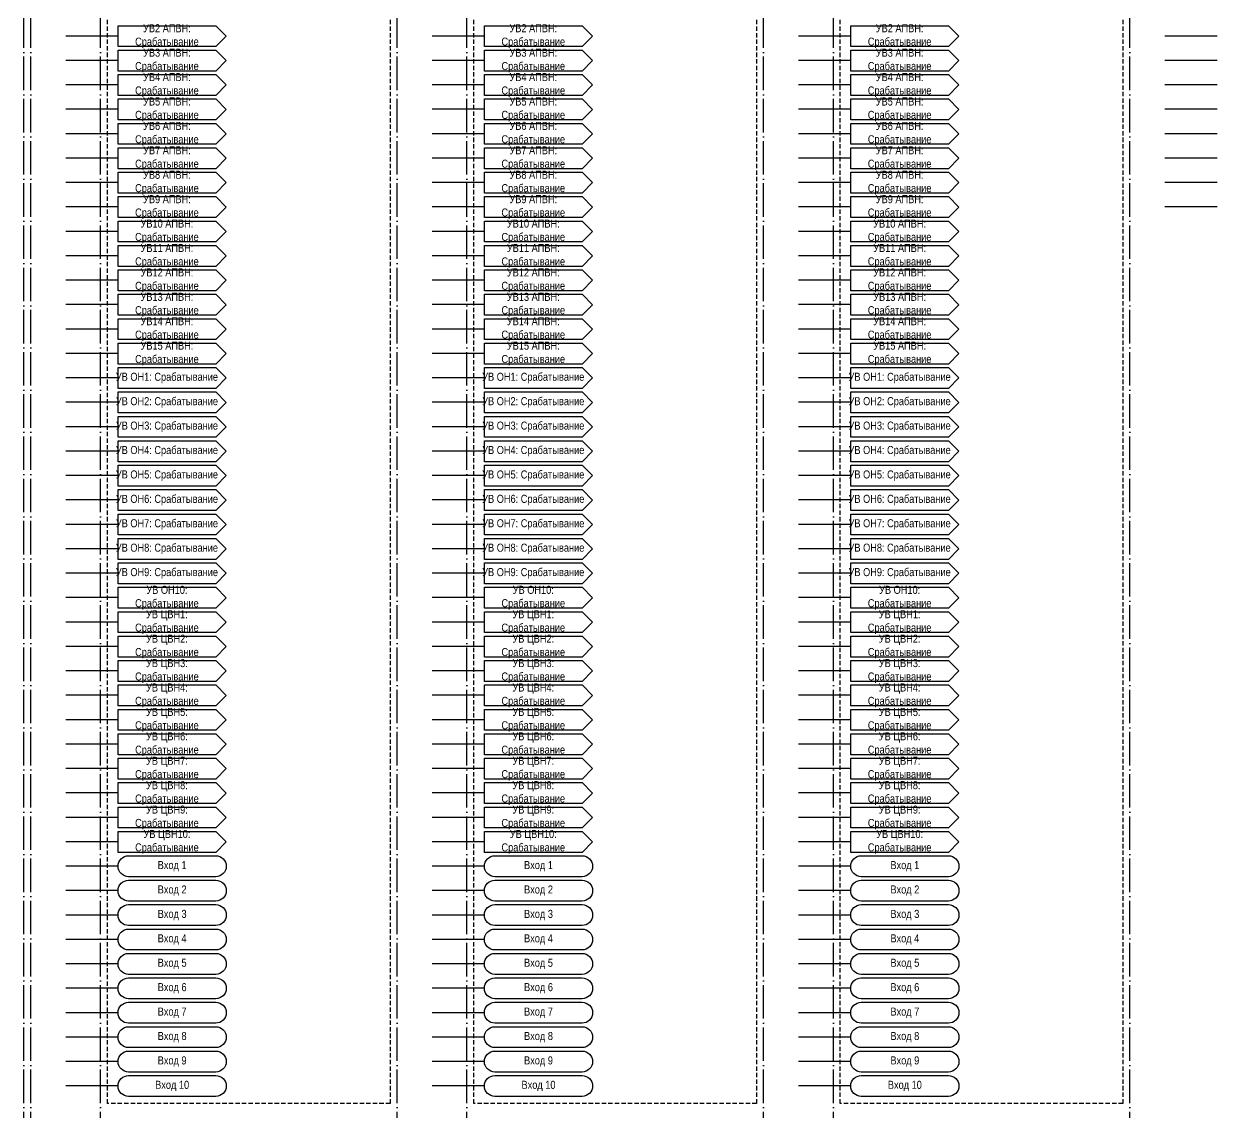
# Model space of a CAD drawing. Header units: millimetres. Extents: x -3568 to 1010, y 18 to 1948.
# Drawn here: x -3423 to -3081, y 1237.5 to 1549.5 of the extents above; entities that cross this region are included whole.
import ezdxf

# ---------------------------------------------------------------- set-up
doc = ezdxf.new("R2010")
doc.units = ezdxf.units.MM
doc.linetypes.add('ACAD_ISO04W100', pattern=[30, 24, -3, 0, -3])
doc.linetypes.add('штриховая2', pattern=[0.375, 0.25, -0.125])
doc.styles.add('2.5_Gost_RD', font='ARIALN.TTF', dxfattribs={"height": 2.5})

msp = doc.modelspace()

# ---------------------------------------------------------------- linework, layer by layer
at = {"color": 251, "linetype": 'ACAD_ISO04W100', "lineweight": 30, "ltscale": 0.4, "true_color": 0x58595b}
for p, q in [((-3423, 18), (-3423, 1855)), ((-3106, 18), (-3106, 1855)), ((-3421, 18), (-3421, 1845)), ((-3401, 18), (-3401, 1845)), ((-3316, 18), (-3316, 1845)), ((-3296, 18), (-3296, 1845)), ((-3211, 18), (-3211, 1845)), ((-3191, 18), (-3191, 1845))]:
    msp.add_line(p, q, dxfattribs=at)
at = {"ltscale": 100}
for p, q in [((-3396, 1546), (-3411, 1546)), ((-3291, 1546), (-3306, 1546)), ((-3186, 1546), (-3201, 1546)), ((-3081, 1546), (-3096, 1546)), ((-3396, 1539), (-3411, 1539)), ((-3291, 1539), (-3306, 1539)), ((-3186, 1539), (-3201, 1539)), ((-3081, 1539), (-3096, 1539)), ((-3396, 1532), (-3411, 1532)), ((-3291, 1532), (-3306, 1532)), ((-3186, 1532), (-3201, 1532)), ((-3081, 1532), (-3096, 1532)), ((-3396, 1525), (-3411, 1525)), ((-3291, 1525), (-3306, 1525)), ((-3186, 1525), (-3201, 1525)), ((-3081, 1525), (-3096, 1525)), ((-3396, 1518), (-3411, 1518)), ((-3291, 1518), (-3306, 1518)), ((-3186, 1518), (-3201, 1518)), ((-3081, 1518), (-3096, 1518)), ((-3396, 1511), (-3411, 1511)), ((-3291, 1511), (-3306, 1511)), ((-3186, 1511), (-3201, 1511)), ((-3081, 1511), (-3096, 1511)), ((-3396, 1504), (-3411, 1504)), ((-3291, 1504), (-3306, 1504)), ((-3186, 1504), (-3201, 1504)), ((-3081, 1504), (-3096, 1504)), ((-3396, 1497), (-3411, 1497)), ((-3291, 1497), (-3306, 1497)), ((-3186, 1497), (-3201, 1497)), ((-3081, 1497), (-3096, 1497)), ((-3396, 1490), (-3411, 1490)), ((-3291, 1490), (-3306, 1490)), ((-3186, 1490), (-3201, 1490)), ((-3396, 1483), (-3411, 1483)), ((-3291, 1483), (-3306, 1483)), ((-3186, 1483), (-3201, 1483)), ((-3396, 1476), (-3411, 1476)), ((-3291, 1476), (-3306, 1476)), ((-3186, 1476), (-3201, 1476)), ((-3396, 1469), (-3411, 1469)), ((-3291, 1469), (-3306, 1469)), ((-3186, 1469), (-3201, 1469)), ((-3396, 1462), (-3411, 1462)), ((-3291, 1462), (-3306, 1462)), ((-3186, 1462), (-3201, 1462)), ((-3396, 1455), (-3411, 1455)), ((-3291, 1455), (-3306, 1455)), ((-3186, 1455), (-3201, 1455)), ((-3396, 1448), (-3411, 1448)), ((-3291, 1448), (-3306, 1448)), ((-3186, 1448), (-3201, 1448)), ((-3396, 1441), (-3411, 1441)), ((-3291, 1441), (-3306, 1441)), ((-3186, 1441), (-3201, 1441)), ((-3396, 1434), (-3411, 1434)), ((-3291, 1434), (-3306, 1434)), ((-3186, 1434), (-3201, 1434)), ((-3396, 1427), (-3411, 1427)), ((-3291, 1427), (-3306, 1427)), ((-3186, 1427), (-3201, 1427)), ((-3396, 1420), (-3411, 1420)), ((-3291, 1420), (-3306, 1420)), ((-3186, 1420), (-3201, 1420)), ((-3396, 1413), (-3411, 1413)), ((-3291, 1413), (-3306, 1413)), ((-3186, 1413), (-3201, 1413)), ((-3396, 1406), (-3411, 1406)), ((-3291, 1406), (-3306, 1406)), ((-3186, 1406), (-3201, 1406)), ((-3396, 1399), (-3411, 1399)), ((-3291, 1399), (-3306, 1399)), ((-3186, 1399), (-3201, 1399)), ((-3396, 1392), (-3411, 1392)), ((-3291, 1392), (-3306, 1392)), ((-3186, 1392), (-3201, 1392)), ((-3396, 1385), (-3411, 1385)), ((-3291, 1385), (-3306, 1385)), ((-3186, 1385), (-3201, 1385)), ((-3396, 1378), (-3411, 1378)), ((-3291, 1378), (-3306, 1378)), ((-3186, 1378), (-3201, 1378)), ((-3396, 1371), (-3411, 1371)), ((-3291, 1371), (-3306, 1371)), ((-3186, 1371), (-3201, 1371)), ((-3396, 1364), (-3411, 1364)), ((-3291, 1364), (-3306, 1364)), ((-3186, 1364), (-3201, 1364)), ((-3396, 1357), (-3411, 1357)), ((-3291, 1357), (-3306, 1357)), ((-3186, 1357), (-3201, 1357)), ((-3396, 1350), (-3411, 1350)), ((-3291, 1350), (-3306, 1350)), ((-3186, 1350), (-3201, 1350)), ((-3396, 1343), (-3411, 1343)), ((-3291, 1343), (-3306, 1343)), ((-3186, 1343), (-3201, 1343)), ((-3396, 1336), (-3411, 1336)), ((-3291, 1336), (-3306, 1336)), ((-3186, 1336), (-3201, 1336)), ((-3396, 1329), (-3411, 1329)), ((-3291, 1329), (-3306, 1329)), ((-3186, 1329), (-3201, 1329)), ((-3396, 1322), (-3411, 1322)), ((-3291, 1322), (-3306, 1322)), ((-3186, 1322), (-3201, 1322)), ((-3396, 1315), (-3411, 1315)), ((-3291, 1315), (-3306, 1315)), ((-3186, 1315), (-3201, 1315)), ((-3396, 1308), (-3411, 1308)), ((-3291, 1308), (-3306, 1308)), ((-3186, 1308), (-3201, 1308)), ((-3396, 1301), (-3411, 1301)), ((-3291, 1301), (-3306, 1301)), ((-3186, 1301), (-3201, 1301)), ((-3396, 1294), (-3411, 1294)), ((-3291, 1294), (-3306, 1294)), ((-3186, 1294), (-3201, 1294)), ((-3396, 1287), (-3411, 1287)), ((-3291, 1287), (-3306, 1287)), ((-3186, 1287), (-3201, 1287)), ((-3396, 1280), (-3411, 1280)), ((-3291, 1280), (-3306, 1280)), ((-3186, 1280), (-3201, 1280)), ((-3396, 1273), (-3411, 1273)), ((-3291, 1273), (-3306, 1273)), ((-3186, 1273), (-3201, 1273)), ((-3396, 1266), (-3411, 1266)), ((-3291, 1266), (-3306, 1266)), ((-3186, 1266), (-3201, 1266)), ((-3396, 1259), (-3411, 1259)), ((-3291, 1259), (-3306, 1259)), ((-3186, 1259), (-3201, 1259)), ((-3396, 1252), (-3411, 1252)), ((-3291, 1252), (-3306, 1252)), ((-3186, 1252), (-3201, 1252)), ((-3396, 1245), (-3411, 1245)), ((-3291, 1245), (-3306, 1245)), ((-3186, 1245), (-3201, 1245))]:
    msp.add_line(p, q, dxfattribs=at)
at = {"linetype": 'штриховая2', "ltscale": 5}
for points in [[(-3399, 1845), (-3318, 1845), (-3318, 1240), (-3399, 1240)], [(-3294, 1845), (-3213, 1845), (-3213, 1240), (-3294, 1240)], [(-3189, 1845), (-3108, 1845), (-3108, 1240), (-3189, 1240)]]:
    msp.add_lwpolyline(points, close=True, dxfattribs=at)
at = {"ltscale": 100}
for points in [[(-3396, 1548.98), (-3368, 1548.98), (-3365, 1545.98), (-3368, 1542.98), (-3396, 1542.98), (-3396, 1548.98)], [(-3291, 1548.98), (-3263, 1548.98), (-3260, 1545.98), (-3263, 1542.98), (-3291, 1542.98), (-3291, 1548.98)], [(-3186, 1548.98), (-3158, 1548.98), (-3155, 1545.98), (-3158, 1542.98), (-3186, 1542.98), (-3186, 1548.98)], [(-3396, 1541.98), (-3368, 1541.98), (-3365, 1538.98), (-3368, 1535.98), (-3396, 1535.98), (-3396, 1541.98)], [(-3291, 1541.98), (-3263, 1541.98), (-3260, 1538.98), (-3263, 1535.98), (-3291, 1535.98), (-3291, 1541.98)], [(-3186, 1541.98), (-3158, 1541.98), (-3155, 1538.98), (-3158, 1535.98), (-3186, 1535.98), (-3186, 1541.98)], [(-3396, 1534.98), (-3368, 1534.98), (-3365, 1531.98), (-3368, 1528.98), (-3396, 1528.98), (-3396, 1534.98)], [(-3291, 1534.98), (-3263, 1534.98), (-3260, 1531.98), (-3263, 1528.98), (-3291, 1528.98), (-3291, 1534.98)], [(-3186, 1534.98), (-3158, 1534.98), (-3155, 1531.98), (-3158, 1528.98), (-3186, 1528.98), (-3186, 1534.98)], [(-3396, 1527.98), (-3368, 1527.98), (-3365, 1524.98), (-3368, 1521.98), (-3396, 1521.98), (-3396, 1527.98)], [(-3291, 1527.98), (-3263, 1527.98), (-3260, 1524.98), (-3263, 1521.98), (-3291, 1521.98), (-3291, 1527.98)], [(-3186, 1527.98), (-3158, 1527.98), (-3155, 1524.98), (-3158, 1521.98), (-3186, 1521.98), (-3186, 1527.98)], [(-3396, 1520.98), (-3368, 1520.98), (-3365, 1517.98), (-3368, 1514.98), (-3396, 1514.98), (-3396, 1520.98)], [(-3291, 1520.98), (-3263, 1520.98), (-3260, 1517.98), (-3263, 1514.98), (-3291, 1514.98), (-3291, 1520.98)], [(-3186, 1520.98), (-3158, 1520.98), (-3155, 1517.98), (-3158, 1514.98), (-3186, 1514.98), (-3186, 1520.98)], [(-3396, 1513.98), (-3368, 1513.98), (-3365, 1510.98), (-3368, 1507.98), (-3396, 1507.98), (-3396, 1513.98)], [(-3291, 1513.98), (-3263, 1513.98), (-3260, 1510.98), (-3263, 1507.98), (-3291, 1507.98), (-3291, 1513.98)], [(-3186, 1513.98), (-3158, 1513.98), (-3155, 1510.98), (-3158, 1507.98), (-3186, 1507.98), (-3186, 1513.98)], [(-3396, 1506.98), (-3368, 1506.98), (-3365, 1503.98), (-3368, 1500.98), (-3396, 1500.98), (-3396, 1506.98)], [(-3291, 1506.98), (-3263, 1506.98), (-3260, 1503.98), (-3263, 1500.98), (-3291, 1500.98), (-3291, 1506.98)], [(-3186, 1506.98), (-3158, 1506.98), (-3155, 1503.98), (-3158, 1500.98), (-3186, 1500.98), (-3186, 1506.98)], [(-3396, 1499.98), (-3368, 1499.98), (-3365, 1496.98), (-3368, 1493.98), (-3396, 1493.98), (-3396, 1499.98)], [(-3291, 1499.98), (-3263, 1499.98), (-3260, 1496.98), (-3263, 1493.98), (-3291, 1493.98), (-3291, 1499.98)], [(-3186, 1499.98), (-3158, 1499.98), (-3155, 1496.98), (-3158, 1493.98), (-3186, 1493.98), (-3186, 1499.98)], [(-3396, 1492.98), (-3368, 1492.98), (-3365, 1489.98), (-3368, 1486.98), (-3396, 1486.98), (-3396, 1492.98)], [(-3291, 1492.98), (-3263, 1492.98), (-3260, 1489.98), (-3263, 1486.98), (-3291, 1486.98), (-3291, 1492.98)], [(-3186, 1492.98), (-3158, 1492.98), (-3155, 1489.98), (-3158, 1486.98), (-3186, 1486.98), (-3186, 1492.98)], [(-3396, 1485.98), (-3368, 1485.98), (-3365, 1482.98), (-3368, 1479.98), (-3396, 1479.98), (-3396, 1485.98)], [(-3291, 1485.98), (-3263, 1485.98), (-3260, 1482.98), (-3263, 1479.98), (-3291, 1479.98), (-3291, 1485.98)], [(-3186, 1485.98), (-3158, 1485.98), (-3155, 1482.98), (-3158, 1479.98), (-3186, 1479.98), (-3186, 1485.98)], [(-3396, 1478.98), (-3368, 1478.98), (-3365, 1475.98), (-3368, 1472.98), (-3396, 1472.98), (-3396, 1478.98)], [(-3291, 1478.98), (-3263, 1478.98), (-3260, 1475.98), (-3263, 1472.98), (-3291, 1472.98), (-3291, 1478.98)], [(-3186, 1478.98), (-3158, 1478.98), (-3155, 1475.98), (-3158, 1472.98), (-3186, 1472.98), (-3186, 1478.98)], [(-3396, 1471.98), (-3368, 1471.98), (-3365, 1468.98), (-3368, 1465.98), (-3396, 1465.98), (-3396, 1471.98)], [(-3291, 1471.98), (-3263, 1471.98), (-3260, 1468.98), (-3263, 1465.98), (-3291, 1465.98), (-3291, 1471.98)], [(-3186, 1471.98), (-3158, 1471.98), (-3155, 1468.98), (-3158, 1465.98), (-3186, 1465.98), (-3186, 1471.98)], [(-3396, 1464.98), (-3368, 1464.98), (-3365, 1461.98), (-3368, 1458.98), (-3396, 1458.98), (-3396, 1464.98)], [(-3291, 1464.98), (-3263, 1464.98), (-3260, 1461.98), (-3263, 1458.98), (-3291, 1458.98), (-3291, 1464.98)], [(-3186, 1464.98), (-3158, 1464.98), (-3155, 1461.98), (-3158, 1458.98), (-3186, 1458.98), (-3186, 1464.98)], [(-3396, 1457.98), (-3368, 1457.98), (-3365, 1454.98), (-3368, 1451.98), (-3396, 1451.98), (-3396, 1457.98)], [(-3291, 1457.98), (-3263, 1457.98), (-3260, 1454.98), (-3263, 1451.98), (-3291, 1451.98), (-3291, 1457.98)], [(-3186, 1457.98), (-3158, 1457.98), (-3155, 1454.98), (-3158, 1451.98), (-3186, 1451.98), (-3186, 1457.98)], [(-3396, 1450.98), (-3368, 1450.98), (-3365, 1447.98), (-3368, 1444.98), (-3396, 1444.98), (-3396, 1450.98)], [(-3291, 1450.98), (-3263, 1450.98), (-3260, 1447.98), (-3263, 1444.98), (-3291, 1444.98), (-3291, 1450.98)], [(-3186, 1450.98), (-3158, 1450.98), (-3155, 1447.98), (-3158, 1444.98), (-3186, 1444.98), (-3186, 1450.98)], [(-3396, 1443.98), (-3368, 1443.98), (-3365, 1440.98), (-3368, 1437.98), (-3396, 1437.98), (-3396, 1443.98)], [(-3291, 1443.98), (-3263, 1443.98), (-3260, 1440.98), (-3263, 1437.98), (-3291, 1437.98), (-3291, 1443.98)], [(-3186, 1443.98), (-3158, 1443.98), (-3155, 1440.98), (-3158, 1437.98), (-3186, 1437.98), (-3186, 1443.98)], [(-3396, 1436.98), (-3368, 1436.98), (-3365, 1433.98), (-3368, 1430.98), (-3396, 1430.98), (-3396, 1436.98)], [(-3291, 1436.98), (-3263, 1436.98), (-3260, 1433.98), (-3263, 1430.98), (-3291, 1430.98), (-3291, 1436.98)], [(-3186, 1436.98), (-3158, 1436.98), (-3155, 1433.98), (-3158, 1430.98), (-3186, 1430.98), (-3186, 1436.98)], [(-3396, 1429.98), (-3368, 1429.98), (-3365, 1426.98), (-3368, 1423.98), (-3396, 1423.98), (-3396, 1429.98)], [(-3291, 1429.98), (-3263, 1429.98), (-3260, 1426.98), (-3263, 1423.98), (-3291, 1423.98), (-3291, 1429.98)], [(-3186, 1429.98), (-3158, 1429.98), (-3155, 1426.98), (-3158, 1423.98), (-3186, 1423.98), (-3186, 1429.98)], [(-3396, 1422.98), (-3368, 1422.98), (-3365, 1419.98), (-3368, 1416.98), (-3396, 1416.98), (-3396, 1422.98)], [(-3291, 1422.98), (-3263, 1422.98), (-3260, 1419.98), (-3263, 1416.98), (-3291, 1416.98), (-3291, 1422.98)], [(-3186, 1422.98), (-3158, 1422.98), (-3155, 1419.98), (-3158, 1416.98), (-3186, 1416.98), (-3186, 1422.98)], [(-3396, 1415.98), (-3368, 1415.98), (-3365, 1412.98), (-3368, 1409.98), (-3396, 1409.98), (-3396, 1415.98)], [(-3291, 1415.98), (-3263, 1415.98), (-3260, 1412.98), (-3263, 1409.98), (-3291, 1409.98), (-3291, 1415.98)], [(-3186, 1415.98), (-3158, 1415.98), (-3155, 1412.98), (-3158, 1409.98), (-3186, 1409.98), (-3186, 1415.98)], [(-3396, 1408.98), (-3368, 1408.98), (-3365, 1405.98), (-3368, 1402.98), (-3396, 1402.98), (-3396, 1408.98)], [(-3291, 1408.98), (-3263, 1408.98), (-3260, 1405.98), (-3263, 1402.98), (-3291, 1402.98), (-3291, 1408.98)], [(-3186, 1408.98), (-3158, 1408.98), (-3155, 1405.98), (-3158, 1402.98), (-3186, 1402.98), (-3186, 1408.98)], [(-3396, 1401.98), (-3368, 1401.98), (-3365, 1398.98), (-3368, 1395.98), (-3396, 1395.98), (-3396, 1401.98)], [(-3291, 1401.98), (-3263, 1401.98), (-3260, 1398.98), (-3263, 1395.98), (-3291, 1395.98), (-3291, 1401.98)], [(-3186, 1401.98), (-3158, 1401.98), (-3155, 1398.98), (-3158, 1395.98), (-3186, 1395.98), (-3186, 1401.98)], [(-3396, 1394.98), (-3368, 1394.98), (-3365, 1391.98), (-3368, 1388.98), (-3396, 1388.98), (-3396, 1394.98)], [(-3291, 1394.98), (-3263, 1394.98), (-3260, 1391.98), (-3263, 1388.98), (-3291, 1388.98), (-3291, 1394.98)], [(-3186, 1394.98), (-3158, 1394.98), (-3155, 1391.98), (-3158, 1388.98), (-3186, 1388.98), (-3186, 1394.98)], [(-3396, 1387.98), (-3368, 1387.98), (-3365, 1384.98), (-3368, 1381.98), (-3396, 1381.98), (-3396, 1387.98)], [(-3291, 1387.98), (-3263, 1387.98), (-3260, 1384.98), (-3263, 1381.98), (-3291, 1381.98), (-3291, 1387.98)], [(-3186, 1387.98), (-3158, 1387.98), (-3155, 1384.98), (-3158, 1381.98), (-3186, 1381.98), (-3186, 1387.98)], [(-3396, 1380.98), (-3368, 1380.98), (-3365, 1377.98), (-3368, 1374.98), (-3396, 1374.98), (-3396, 1380.98)], [(-3291, 1380.98), (-3263, 1380.98), (-3260, 1377.98), (-3263, 1374.98), (-3291, 1374.98), (-3291, 1380.98)], [(-3186, 1380.98), (-3158, 1380.98), (-3155, 1377.98), (-3158, 1374.98), (-3186, 1374.98), (-3186, 1380.98)], [(-3396, 1373.98), (-3368, 1373.98), (-3365, 1370.98), (-3368, 1367.98), (-3396, 1367.98), (-3396, 1373.98)], [(-3291, 1373.98), (-3263, 1373.98), (-3260, 1370.98), (-3263, 1367.98), (-3291, 1367.98), (-3291, 1373.98)], [(-3186, 1373.98), (-3158, 1373.98), (-3155, 1370.98), (-3158, 1367.98), (-3186, 1367.98), (-3186, 1373.98)], [(-3396, 1366.98), (-3368, 1366.98), (-3365, 1363.98), (-3368, 1360.98), (-3396, 1360.98), (-3396, 1366.98)], [(-3291, 1366.98), (-3263, 1366.98), (-3260, 1363.98), (-3263, 1360.98), (-3291, 1360.98), (-3291, 1366.98)], [(-3186, 1366.98), (-3158, 1366.98), (-3155, 1363.98), (-3158, 1360.98), (-3186, 1360.98), (-3186, 1366.98)], [(-3396, 1359.98), (-3368, 1359.98), (-3365, 1356.98), (-3368, 1353.98), (-3396, 1353.98), (-3396, 1359.98)], [(-3291, 1359.98), (-3263, 1359.98), (-3260, 1356.98), (-3263, 1353.98), (-3291, 1353.98), (-3291, 1359.98)], [(-3186, 1359.98), (-3158, 1359.98), (-3155, 1356.98), (-3158, 1353.98), (-3186, 1353.98), (-3186, 1359.98)], [(-3396, 1352.98), (-3368, 1352.98), (-3365, 1349.98), (-3368, 1346.98), (-3396, 1346.98), (-3396, 1352.98)], [(-3291, 1352.98), (-3263, 1352.98), (-3260, 1349.98), (-3263, 1346.98), (-3291, 1346.98), (-3291, 1352.98)], [(-3186, 1352.98), (-3158, 1352.98), (-3155, 1349.98), (-3158, 1346.98), (-3186, 1346.98), (-3186, 1352.98)], [(-3396, 1345.98), (-3368, 1345.98), (-3365, 1342.98), (-3368, 1339.98), (-3396, 1339.98), (-3396, 1345.98)], [(-3291, 1345.98), (-3263, 1345.98), (-3260, 1342.98), (-3263, 1339.98), (-3291, 1339.98), (-3291, 1345.98)], [(-3186, 1345.98), (-3158, 1345.98), (-3155, 1342.98), (-3158, 1339.98), (-3186, 1339.98), (-3186, 1345.98)], [(-3396, 1338.98), (-3368, 1338.98), (-3365, 1335.98), (-3368, 1332.98), (-3396, 1332.98), (-3396, 1338.98)], [(-3291, 1338.98), (-3263, 1338.98), (-3260, 1335.98), (-3263, 1332.98), (-3291, 1332.98), (-3291, 1338.98)], [(-3186, 1338.98), (-3158, 1338.98), (-3155, 1335.98), (-3158, 1332.98), (-3186, 1332.98), (-3186, 1338.98)], [(-3396, 1331.98), (-3368, 1331.98), (-3365, 1328.98), (-3368, 1325.98), (-3396, 1325.98), (-3396, 1331.98)], [(-3291, 1331.98), (-3263, 1331.98), (-3260, 1328.98), (-3263, 1325.98), (-3291, 1325.98), (-3291, 1331.98)], [(-3186, 1331.98), (-3158, 1331.98), (-3155, 1328.98), (-3158, 1325.98), (-3186, 1325.98), (-3186, 1331.98)], [(-3396, 1324.98), (-3368, 1324.98), (-3365, 1321.98), (-3368, 1318.98), (-3396, 1318.98), (-3396, 1324.98)], [(-3291, 1324.98), (-3263, 1324.98), (-3260, 1321.98), (-3263, 1318.98), (-3291, 1318.98), (-3291, 1324.98)], [(-3186, 1324.98), (-3158, 1324.98), (-3155, 1321.98), (-3158, 1318.98), (-3186, 1318.98), (-3186, 1324.98)], [(-3396, 1317.98), (-3368, 1317.98), (-3365, 1314.98), (-3368, 1311.98), (-3396, 1311.98), (-3396, 1317.98)], [(-3291, 1317.98), (-3263, 1317.98), (-3260, 1314.98), (-3263, 1311.98), (-3291, 1311.98), (-3291, 1317.98)], [(-3186, 1317.98), (-3158, 1317.98), (-3155, 1314.98), (-3158, 1311.98), (-3186, 1311.98), (-3186, 1317.98)]]:
    msp.add_lwpolyline(points, dxfattribs=at)
for points in [[(-3393, 1305, -1), (-3393, 1311), (-3368, 1311, -1), (-3368, 1305)], [(-3288, 1305, -1), (-3288, 1311), (-3263, 1311, -1), (-3263, 1305)], [(-3183, 1305, -1), (-3183, 1311), (-3158, 1311, -1), (-3158, 1305)], [(-3393, 1298, -1), (-3393, 1304), (-3368, 1304, -1), (-3368, 1298)], [(-3288, 1298, -1), (-3288, 1304), (-3263, 1304, -1), (-3263, 1298)], [(-3183, 1298, -1), (-3183, 1304), (-3158, 1304, -1), (-3158, 1298)], [(-3393, 1291, -1), (-3393, 1297), (-3368, 1297, -1), (-3368, 1291)], [(-3288, 1291, -1), (-3288, 1297), (-3263, 1297, -1), (-3263, 1291)], [(-3183, 1291, -1), (-3183, 1297), (-3158, 1297, -1), (-3158, 1291)], [(-3393, 1284, -1), (-3393, 1290), (-3368, 1290, -1), (-3368, 1284)], [(-3288, 1284, -1), (-3288, 1290), (-3263, 1290, -1), (-3263, 1284)], [(-3183, 1284, -1), (-3183, 1290), (-3158, 1290, -1), (-3158, 1284)], [(-3393, 1277, -1), (-3393, 1283), (-3368, 1283, -1), (-3368, 1277)], [(-3288, 1277, -1), (-3288, 1283), (-3263, 1283, -1), (-3263, 1277)], [(-3183, 1277, -1), (-3183, 1283), (-3158, 1283, -1), (-3158, 1277)], [(-3393, 1270, -1), (-3393, 1276), (-3368, 1276, -1), (-3368, 1270)], [(-3288, 1270, -1), (-3288, 1276), (-3263, 1276, -1), (-3263, 1270)], [(-3183, 1270, -1), (-3183, 1276), (-3158, 1276, -1), (-3158, 1270)], [(-3393, 1263, -1), (-3393, 1269), (-3368, 1269, -1), (-3368, 1263)], [(-3288, 1263, -1), (-3288, 1269), (-3263, 1269, -1), (-3263, 1263)], [(-3183, 1263, -1), (-3183, 1269), (-3158, 1269, -1), (-3158, 1263)], [(-3393, 1256, -1), (-3393, 1262), (-3368, 1262, -1), (-3368, 1256)], [(-3288, 1256, -1), (-3288, 1262), (-3263, 1262, -1), (-3263, 1256)], [(-3183, 1256, -1), (-3183, 1262), (-3158, 1262, -1), (-3158, 1256)], [(-3393, 1249, -1), (-3393, 1255), (-3368, 1255, -1), (-3368, 1249)], [(-3288, 1249, -1), (-3288, 1255), (-3263, 1255, -1), (-3263, 1249)], [(-3183, 1249, -1), (-3183, 1255), (-3158, 1255, -1), (-3158, 1249)], [(-3393, 1242, -1), (-3393, 1248), (-3368, 1248, -1), (-3368, 1242)], [(-3288, 1242, -1), (-3288, 1248), (-3263, 1248, -1), (-3263, 1242)], [(-3183, 1242, -1), (-3183, 1248), (-3158, 1248, -1), (-3158, 1242)]]:
    msp.add_lwpolyline(points, format="xyb", close=True, dxfattribs=at)

# ---------------------------------------------------------------- texts
at = {"color": 0, "ltscale": 100, "char_height": 2.3, "width": 28, "attachment_point": 5, "style": '2.5_Gost_RD'}
for s, insert in [('{\\C256;УВ2 АПВН: Срабатывание}', (-3382, 1545.98)), ('{\\C256;УВ2 АПВН: Срабатывание}', (-3277, 1545.98)), ('{\\C256;УВ2 АПВН: Срабатывание}', (-3172, 1545.98)), ('{\\C256;УВ3 АПВН: Срабатывание}', (-3382, 1538.98)), ('{\\C256;УВ3 АПВН: Срабатывание}', (-3277, 1538.98)), ('{\\C256;УВ3 АПВН: Срабатывание}', (-3172, 1538.98)), ('{\\C256;УВ4 АПВН: Срабатывание}', (-3382, 1531.98)), ('{\\C256;УВ4 АПВН: Срабатывание}', (-3277, 1531.98)), ('{\\C256;УВ4 АПВН: Срабатывание}', (-3172, 1531.98)), ('{\\C256;УВ5 АПВН: Срабатывание}', (-3382, 1524.98)), ('{\\C256;УВ5 АПВН: Срабатывание}', (-3277, 1524.98)), ('{\\C256;УВ5 АПВН: Срабатывание}', (-3172, 1524.98)), ('{\\C256;УВ6 АПВН: Срабатывание}', (-3382, 1517.98)), ('{\\C256;УВ6 АПВН: Срабатывание}', (-3277, 1517.98)), ('{\\C256;УВ6 АПВН: Срабатывание}', (-3172, 1517.98)), ('{\\C256;УВ7 АПВН: Срабатывание}', (-3382, 1510.98)), ('{\\C256;УВ7 АПВН: Срабатывание}', (-3277, 1510.98)), ('{\\C256;УВ7 АПВН: Срабатывание}', (-3172, 1510.98)), ('{\\C256;УВ8 АПВН: Срабатывание}', (-3382, 1503.98)), ('{\\C256;УВ8 АПВН: Срабатывание}', (-3277, 1503.98)), ('{\\C256;УВ8 АПВН: Срабатывание}', (-3172, 1503.98)), ('{\\C256;УВ9 АПВН: Срабатывание}', (-3382, 1496.98)), ('{\\C256;УВ9 АПВН: Срабатывание}', (-3277, 1496.98)), ('{\\C256;УВ9 АПВН: Срабатывание}', (-3172, 1496.98)), ('{\\C256;УВ10 АПВН: Срабатывание}', (-3382, 1489.98)), ('{\\C256;УВ10 АПВН: Срабатывание}', (-3277, 1489.98)), ('{\\C256;УВ10 АПВН: Срабатывание}', (-3172, 1489.98)), ('{\\C256;УВ11 АПВН: Срабатывание}', (-3382, 1482.98)), ('{\\C256;УВ11 АПВН: Срабатывание}', (-3277, 1482.98)), ('{\\C256;УВ11 АПВН: Срабатывание}', (-3172, 1482.98)), ('{\\C256;УВ12 АПВН: Срабатывание}', (-3382, 1475.98)), ('{\\C256;УВ12 АПВН: Срабатывание}', (-3277, 1475.98)), ('{\\C256;УВ12 АПВН: Срабатывание}', (-3172, 1475.98)), ('{\\C256;УВ13 АПВН: Срабатывание}', (-3382, 1468.98)), ('{\\C256;УВ13 АПВН: Срабатывание}', (-3277, 1468.98)), ('{\\C256;УВ13 АПВН: Срабатывание}', (-3172, 1468.98)), ('{\\C256;УВ14 АПВН: Срабатывание}', (-3382, 1461.98)), ('{\\C256;УВ14 АПВН: Срабатывание}', (-3277, 1461.98)), ('{\\C256;УВ14 АПВН: Срабатывание}', (-3172, 1461.98)), ('{\\C256;УВ15 АПВН: Срабатывание}', (-3382, 1454.98)), ('{\\C256;УВ15 АПВН: Срабатывание}', (-3277, 1454.98)), ('{\\C256;УВ15 АПВН: Срабатывание}', (-3172, 1454.98)), ('{\\C256;УВ ОН1: Срабатывание}', (-3382, 1447.98)), ('{\\C256;УВ ОН1: Срабатывание}', (-3277, 1447.98)), ('{\\C256;УВ ОН1: Срабатывание}', (-3172, 1447.98)), ('{\\C256;УВ ОН2: Срабатывание}', (-3382, 1440.98)), ('{\\C256;УВ ОН2: Срабатывание}', (-3277, 1440.98)), ('{\\C256;УВ ОН2: Срабатывание}', (-3172, 1440.98)), ('{\\C256;УВ ОН3: Срабатывание}', (-3382, 1433.98)), ('{\\C256;УВ ОН3: Срабатывание}', (-3277, 1433.98)), ('{\\C256;УВ ОН3: Срабатывание}', (-3172, 1433.98)), ('{\\C256;УВ ОН4: Срабатывание}', (-3382, 1426.98)), ('{\\C256;УВ ОН4: Срабатывание}', (-3277, 1426.98)), ('{\\C256;УВ ОН4: Срабатывание}', (-3172, 1426.98)), ('{\\C256;УВ ОН5: Срабатывание}', (-3382, 1419.98)), ('{\\C256;УВ ОН5: Срабатывание}', (-3277, 1419.98)), ('{\\C256;УВ ОН5: Срабатывание}', (-3172, 1419.98)), ('{\\C256;УВ ОН6: Срабатывание}', (-3382, 1412.98)), ('{\\C256;УВ ОН6: Срабатывание}', (-3277, 1412.98)), ('{\\C256;УВ ОН6: Срабатывание}', (-3172, 1412.98)), ('{\\C256;УВ ОН7: Срабатывание}', (-3382, 1405.98)), ('{\\C256;УВ ОН7: Срабатывание}', (-3277, 1405.98)), ('{\\C256;УВ ОН7: Срабатывание}', (-3172, 1405.98)), ('{\\C256;УВ ОН8: Срабатывание}', (-3382, 1398.98)), ('{\\C256;УВ ОН8: Срабатывание}', (-3277, 1398.98)), ('{\\C256;УВ ОН8: Срабатывание}', (-3172, 1398.98)), ('{\\C256;УВ ОН9: Срабатывание}', (-3382, 1391.98)), ('{\\C256;УВ ОН9: Срабатывание}', (-3277, 1391.98)), ('{\\C256;УВ ОН9: Срабатывание}', (-3172, 1391.98)), ('{\\C256;УВ ОН10: Срабатывание}', (-3382, 1384.98)), ('{\\C256;УВ ОН10: Срабатывание}', (-3277, 1384.98)), ('{\\C256;УВ ОН10: Срабатывание}', (-3172, 1384.98)), ('{\\C256;УВ ЦВН1: Срабатывание}', (-3382, 1377.98)), ('{\\C256;УВ ЦВН1: Срабатывание}', (-3277, 1377.98)), ('{\\C256;УВ ЦВН1: Срабатывание}', (-3172, 1377.98)), ('{\\C256;УВ ЦВН2: Срабатывание}', (-3382, 1370.98)), ('{\\C256;УВ ЦВН2: Срабатывание}', (-3277, 1370.98)), ('{\\C256;УВ ЦВН2: Срабатывание}', (-3172, 1370.98)), ('{\\C256;УВ ЦВН3: Срабатывание}', (-3382, 1363.98)), ('{\\C256;УВ ЦВН3: Срабатывание}', (-3277, 1363.98)), ('{\\C256;УВ ЦВН3: Срабатывание}', (-3172, 1363.98)), ('{\\C256;УВ ЦВН4: Срабатывание}', (-3382, 1356.98)), ('{\\C256;УВ ЦВН4: Срабатывание}', (-3277, 1356.98)), ('{\\C256;УВ ЦВН4: Срабатывание}', (-3172, 1356.98)), ('{\\C256;УВ ЦВН5: Срабатывание}', (-3382, 1349.98)), ('{\\C256;УВ ЦВН5: Срабатывание}', (-3277, 1349.98)), ('{\\C256;УВ ЦВН5: Срабатывание}', (-3172, 1349.98)), ('{\\C256;УВ ЦВН6: Срабатывание}', (-3382, 1342.98)), ('{\\C256;УВ ЦВН6: Срабатывание}', (-3277, 1342.98)), ('{\\C256;УВ ЦВН6: Срабатывание}', (-3172, 1342.98)), ('{\\C256;УВ ЦВН7: Срабатывание}', (-3382, 1335.98)), ('{\\C256;УВ ЦВН7: Срабатывание}', (-3277, 1335.98)), ('{\\C256;УВ ЦВН7: Срабатывание}', (-3172, 1335.98)), ('{\\C256;УВ ЦВН8: Срабатывание}', (-3382, 1328.98)), ('{\\C256;УВ ЦВН8: Срабатывание}', (-3277, 1328.98)), ('{\\C256;УВ ЦВН8: Срабатывание}', (-3172, 1328.98)), ('{\\C256;УВ ЦВН9: Срабатывание}', (-3382, 1321.98)), ('{\\C256;УВ ЦВН9: Срабатывание}', (-3277, 1321.98)), ('{\\C256;УВ ЦВН9: Срабатывание}', (-3172, 1321.98)), ('{\\C256;УВ ЦВН10: Срабатывание}', (-3382, 1314.98)), ('{\\C256;УВ ЦВН10: Срабатывание}', (-3277, 1314.98)), ('{\\C256;УВ ЦВН10: Срабатывание}', (-3172, 1314.98))]:
    msp.add_mtext(s, dxfattribs=dict(at, insert=insert))
at = {"ltscale": 100, "char_height": 2.3, "width": 31, "attachment_point": 5, "style": '2.5_Gost_RD'}
for s, insert in [('Вход 1', (-3380.5, 1308)), ('Вход 1', (-3275.5, 1308)), ('Вход 1', (-3170.5, 1308)), ('Вход 2', (-3380.5, 1301)), ('Вход 2', (-3275.5, 1301)), ('Вход 2', (-3170.5, 1301)), ('Вход 3', (-3380.5, 1294)), ('Вход 3', (-3275.5, 1294)), ('Вход 3', (-3170.5, 1294)), ('Вход 4', (-3380.5, 1287)), ('Вход 4', (-3275.5, 1287)), ('Вход 4', (-3170.5, 1287)), ('Вход 5', (-3380.5, 1280)), ('Вход 5', (-3275.5, 1280)), ('Вход 5', (-3170.5, 1280)), ('Вход 6', (-3380.5, 1273)), ('Вход 6', (-3275.5, 1273)), ('Вход 6', (-3170.5, 1273)), ('Вход 7', (-3380.5, 1266)), ('Вход 7', (-3275.5, 1266)), ('Вход 7', (-3170.5, 1266)), ('Вход 8', (-3380.5, 1259)), ('Вход 8', (-3275.5, 1259)), ('Вход 8', (-3170.5, 1259)), ('Вход 9', (-3380.5, 1252)), ('Вход 9', (-3275.5, 1252)), ('Вход 9', (-3170.5, 1252)), ('Вход 10', (-3380.5, 1245)), ('Вход 10', (-3275.5, 1245)), ('Вход 10', (-3170.5, 1245))]:
    msp.add_mtext(s, dxfattribs=dict(at, insert=insert))

doc.saveas('drawing.dxf')
